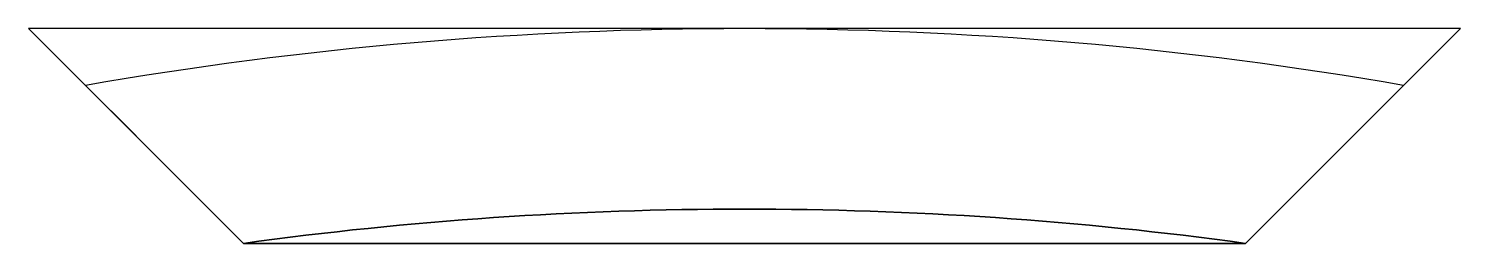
# Model space of a CAD drawing. Header units: millimetres. Extents: x 0 to 200, y 0 to 30.
import ezdxf

# ---------------------------------------------------------------- set-up
doc = ezdxf.new("R2010")
doc.units = ezdxf.units.MM
doc.linetypes.add('Сплошная', pattern=[0])
doc.layers.get('0').update_dxf_attribs({"linetype": 'Сплошная'})

msp = doc.modelspace()

# ---------------------------------------------------------------- linework, layer by layer
for p, q in [((30, 0), (0, 30)), ((15, 15), (7.93, 22.07))]:
    msp.add_line(p, q)
for points in [[(200, 30), (0, 30), (30, 0, -0.068503), (170, 0), (200, 30), (170, 0)], [(200, 30), (0, 30), (30, 0, -0.068503), (170, 0), (200, 30), (170, 0)], [(170, 0, 0.068503), (30, 0), (170, 0), (30, 0)], [(170, 0, 0.068503), (30, 0), (170, 0), (30, 0)], [(30, 0), (170, 0), (30, 0, -0.068503), (170, 0)]]:
    msp.add_lwpolyline(points, format="xyb")
msp.add_arc((100, -508.53), 538.53, 80.1559, 99.8441)

doc.saveas('drawing.dxf')
